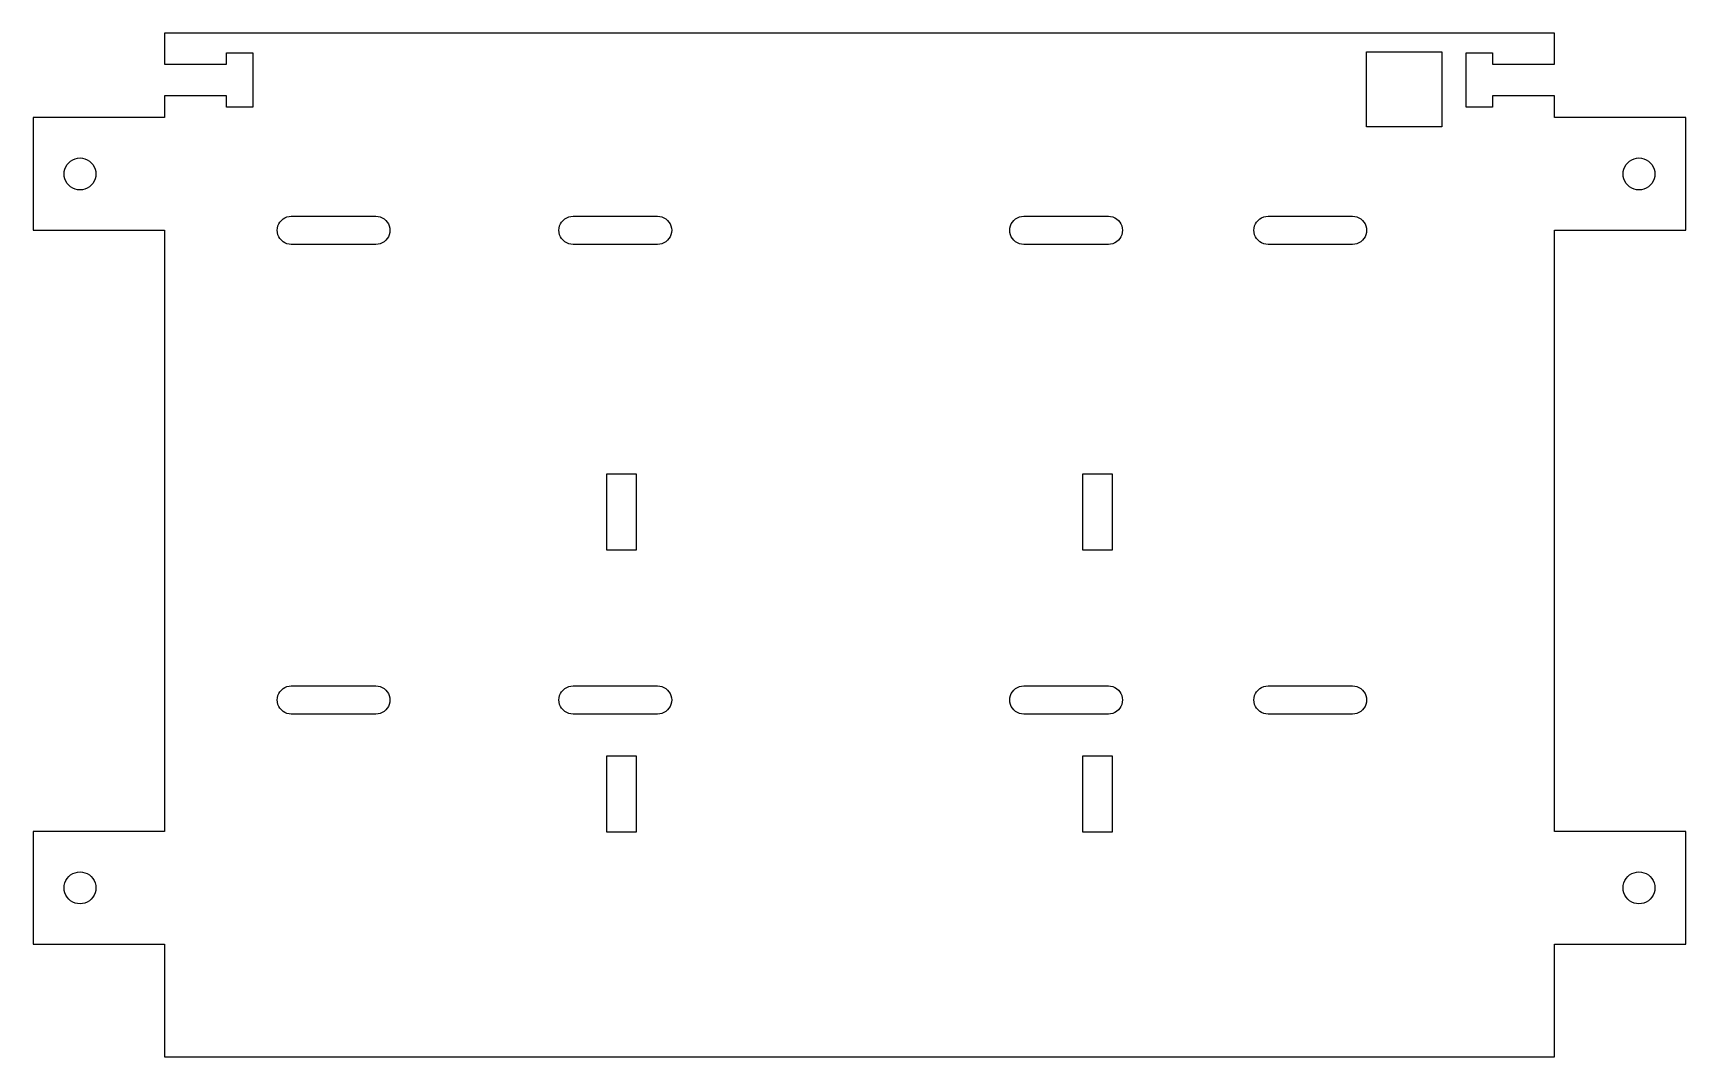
# Model space of a CAD drawing. Header units: metres. Extents: x 0 to 176, y 0 to 109.
import ezdxf

# ---------------------------------------------------------------- set-up
doc = ezdxf.new("R2010")
doc.units = ezdxf.units.M

msp = doc.modelspace()

# ---------------------------------------------------------------- linework, layer by layer
for p, q in [((162, 109), (14, 109)), ((14, 109), (14, 105.7)), ((162, 105.7), (162, 109)), ((14, 105.7), (20.6, 105.7)), ((20.6, 105.7), (20.6, 106.9)), ((20.6, 106.9), (23.4, 106.9)), ((23.4, 106.9), (23.4, 101.1)), ((142, 99), (142, 107)), ((142, 107), (150, 107)), ((150, 107), (150, 99)), ((152.6, 101.1), (152.6, 106.9)), ((152.6, 106.9), (155.4, 106.9)), ((155.4, 106.9), (155.4, 105.7)), ((155.4, 105.7), (162, 105.7)), ((20.6, 102.3), (14, 102.3)), ((14, 102.3), (14, 100)), ((20.6, 101.1), (20.6, 102.3)), ((162, 102.3), (155.4, 102.3)), ((155.4, 102.3), (155.4, 101.1)), ((162, 100), (162, 102.3)), ((23.4, 101.1), (20.6, 101.1)), ((155.4, 101.1), (152.6, 101.1)), ((14, 100), (0, 100)), ((0, 100), (0, 88)), ((150, 99), (142, 99)), ((176, 100), (162, 100)), ((176, 88), (176, 100)), ((3.62468, 94.9992), (3.79793, 95.2021)), ((3.79793, 95.2021), (4.00078, 95.3753)), ((4.00078, 95.3753), (4.22823, 95.5147)), ((4.22823, 95.5147), (4.47469, 95.6168)), ((4.47469, 95.6168), (4.73407, 95.6791)), ((4.73407, 95.6791), (5, 95.7)), ((5, 95.7), (5.26595, 95.6791)), ((5.26595, 95.6791), (5.52533, 95.6168)), ((5.52533, 95.6168), (5.77179, 95.5147)), ((5.77179, 95.5147), (5.99924, 95.3753)), ((5.99924, 95.3753), (6.20209, 95.2021)), ((6.20209, 95.2021), (6.37534, 94.9992)), ((169.625, 94.9992), (169.798, 95.2021)), ((169.798, 95.2021), (170.001, 95.3753)), ((170.001, 95.3753), (170.228, 95.5147)), ((170.228, 95.5147), (170.475, 95.6168)), ((170.475, 95.6168), (170.734, 95.6791)), ((170.734, 95.6791), (171, 95.7)), ((171, 95.7), (171.266, 95.6791)), ((171.266, 95.6791), (171.525, 95.6168)), ((171.525, 95.6168), (171.772, 95.5147)), ((171.772, 95.5147), (171.999, 95.3753)), ((171.999, 95.3753), (172.202, 95.2021)), ((172.202, 95.2021), (172.375, 94.9992)), ((3.3, 94), (3.32094, 94.2659)), ((3.32094, 93.7341), (3.3, 94)), ((3.32094, 94.2659), (3.38321, 94.5253)), ((3.38321, 93.4747), (3.32094, 93.7341)), ((3.38321, 94.5253), (3.48529, 94.7718)), ((3.48529, 93.2282), (3.38321, 93.4747)), ((3.48529, 94.7718), (3.62468, 94.9992)), ((6.37534, 94.9992), (6.51472, 94.7718)), ((6.51472, 94.7718), (6.61681, 94.5253)), ((6.61681, 93.4747), (6.51472, 93.2282)), ((6.61681, 94.5253), (6.67908, 94.2659)), ((6.67908, 93.7341), (6.61681, 93.4747)), ((6.67908, 94.2659), (6.70001, 94)), ((6.70001, 94), (6.67908, 93.7341)), ((169.3, 94), (169.321, 94.2659)), ((169.321, 93.7341), (169.3, 94)), ((169.321, 94.2659), (169.383, 94.5253)), ((169.383, 93.4747), (169.321, 93.7341)), ((169.383, 94.5253), (169.485, 94.7718)), ((169.485, 93.2282), (169.383, 93.4747)), ((169.485, 94.7718), (169.625, 94.9992)), ((172.375, 94.9992), (172.515, 94.7718)), ((172.515, 94.7718), (172.617, 94.5253)), ((172.617, 93.4747), (172.515, 93.2282)), ((172.617, 94.5253), (172.679, 94.2659)), ((172.679, 93.7341), (172.617, 93.4747)), ((172.679, 94.2659), (172.7, 94)), ((172.7, 94), (172.679, 93.7341)), ((3.62468, 93.0008), (3.48529, 93.2282)), ((3.79793, 92.7979), (3.62468, 93.0008)), ((4.00078, 92.6247), (3.79793, 92.7979)), ((4.22823, 92.4853), (4.00078, 92.6247)), ((4.47469, 92.3832), (4.22823, 92.4853)), ((4.73407, 92.3209), (4.47469, 92.3832)), ((5, 92.3), (4.73407, 92.3209)), ((5.26595, 92.3209), (5, 92.3)), ((5.52533, 92.3832), (5.26595, 92.3209)), ((5.77179, 92.4853), (5.52533, 92.3832)), ((5.99924, 92.6247), (5.77179, 92.4853)), ((6.20209, 92.7979), (5.99924, 92.6247)), ((6.37534, 93.0008), (6.20209, 92.7979)), ((6.51472, 93.2282), (6.37534, 93.0008)), ((169.625, 93.0008), (169.485, 93.2282)), ((169.798, 92.7979), (169.625, 93.0008)), ((170.001, 92.6247), (169.798, 92.7979)), ((170.228, 92.4853), (170.001, 92.6247)), ((170.475, 92.3832), (170.228, 92.4853)), ((170.734, 92.3209), (170.475, 92.3832)), ((171, 92.3), (170.734, 92.3209)), ((171.266, 92.3209), (171, 92.3)), ((171.525, 92.3832), (171.266, 92.3209)), ((171.772, 92.4853), (171.525, 92.3832)), ((171.999, 92.6247), (171.772, 92.4853)), ((172.202, 92.7979), (171.999, 92.6247)), ((172.375, 93.0008), (172.202, 92.7979)), ((172.515, 93.2282), (172.375, 93.0008)), ((0, 88), (14, 88)), ((14, 88), (14, 24)), ((26, 88), (26.0185, 88.2346)), ((26.0185, 87.7654), (26, 88)), ((26.0185, 88.2346), (26.0734, 88.4635)), ((26.0734, 88.4635), (26.1635, 88.681)), ((26.1635, 88.681), (26.2865, 88.8817)), ((26.2865, 88.8817), (26.4393, 89.0607)), ((26.4393, 89.0607), (26.6183, 89.2135)), ((26.6183, 89.2135), (26.819, 89.3365)), ((26.819, 89.3365), (27.0365, 89.4266)), ((27.0365, 89.4266), (27.2654, 89.4815)), ((27.2654, 89.4815), (27.5, 89.5)), ((27.5, 89.5), (36.5, 89.5)), ((36.5, 89.5), (36.7346, 89.4815)), ((36.7346, 89.4815), (36.9635, 89.4266)), ((36.9635, 89.4266), (37.181, 89.3365)), ((37.181, 89.3365), (37.3817, 89.2135)), ((37.3817, 89.2135), (37.5607, 89.0607)), ((37.5607, 89.0607), (37.7135, 88.8817)), ((37.7135, 88.8817), (37.8365, 88.681)), ((37.8365, 88.681), (37.9266, 88.4635)), ((37.9266, 88.4635), (37.9815, 88.2346)), ((37.9815, 88.2346), (38, 88)), ((38, 88), (37.9815, 87.7654)), ((56, 88), (56.0185, 88.2346)), ((56.0185, 87.7654), (56, 88)), ((56.0185, 88.2346), (56.0734, 88.4635)), ((56.0734, 88.4635), (56.1635, 88.681)), ((56.1635, 88.681), (56.2865, 88.8817)), ((56.2865, 88.8817), (56.4393, 89.0607)), ((56.4393, 89.0607), (56.6183, 89.2135)), ((56.6183, 89.2135), (56.819, 89.3365)), ((56.819, 89.3365), (57.0365, 89.4266)), ((57.0365, 89.4266), (57.2654, 89.4815)), ((57.2654, 89.4815), (57.5, 89.5)), ((57.5, 89.5), (66.5, 89.5)), ((66.5, 89.5), (66.7346, 89.4815)), ((66.7346, 89.4815), (66.9635, 89.4266)), ((66.9635, 89.4266), (67.181, 89.3365)), ((67.181, 89.3365), (67.3817, 89.2135)), ((67.3817, 89.2135), (67.5607, 89.0607)), ((67.5607, 89.0607), (67.7135, 88.8817)), ((67.7135, 88.8817), (67.8365, 88.681)), ((67.8365, 88.681), (67.9266, 88.4635)), ((67.9266, 88.4635), (67.9815, 88.2346)), ((67.9815, 88.2346), (68, 88)), ((68, 88), (67.9815, 87.7654)), ((104, 88), (104.018, 88.2346)), ((104.018, 87.7654), (104, 88)), ((104.018, 88.2346), (104.073, 88.4635)), ((104.073, 88.4635), (104.163, 88.681)), ((104.163, 88.681), (104.286, 88.8817)), ((104.286, 88.8817), (104.439, 89.0607)), ((104.439, 89.0607), (104.618, 89.2135)), ((104.618, 89.2135), (104.819, 89.3365)), ((104.819, 89.3365), (105.036, 89.4266)), ((105.036, 89.4266), (105.265, 89.4815)), ((105.265, 89.4815), (105.5, 89.5)), ((105.5, 89.5), (114.5, 89.5)), ((114.5, 89.5), (114.735, 89.4815)), ((114.735, 89.4815), (114.964, 89.4266)), ((114.964, 89.4266), (115.181, 89.3365)), ((115.181, 89.3365), (115.382, 89.2135)), ((115.382, 89.2135), (115.561, 89.0607)), ((115.561, 89.0607), (115.714, 88.8817)), ((115.714, 88.8817), (115.837, 88.681)), ((115.837, 88.681), (115.927, 88.4635)), ((115.927, 88.4635), (115.982, 88.2346)), ((115.982, 88.2346), (116, 88)), ((116, 88), (115.982, 87.7654)), ((130, 88), (130.018, 88.2346)), ((130.018, 87.7654), (130, 88)), ((130.018, 88.2346), (130.073, 88.4635)), ((130.073, 88.4635), (130.163, 88.681)), ((130.163, 88.681), (130.286, 88.8817)), ((130.286, 88.8817), (130.439, 89.0607)), ((130.439, 89.0607), (130.618, 89.2135)), ((130.618, 89.2135), (130.819, 89.3365)), ((130.819, 89.3365), (131.036, 89.4266)), ((131.036, 89.4266), (131.265, 89.4815)), ((131.265, 89.4815), (131.5, 89.5)), ((131.5, 89.5), (140.5, 89.5)), ((140.5, 89.5), (140.735, 89.4815)), ((140.735, 89.4815), (140.964, 89.4266)), ((140.964, 89.4266), (141.181, 89.3365)), ((141.181, 89.3365), (141.382, 89.2135)), ((141.382, 89.2135), (141.561, 89.0607)), ((141.561, 89.0607), (141.714, 88.8817)), ((141.714, 88.8817), (141.837, 88.681)), ((141.837, 88.681), (141.927, 88.4635)), ((141.927, 88.4635), (141.982, 88.2346)), ((141.982, 88.2346), (142, 88)), ((142, 88), (141.982, 87.7654)), ((162, 24), (162, 88)), ((162, 88), (176, 88)), ((26.0734, 87.5365), (26.0185, 87.7654)), ((26.1635, 87.319), (26.0734, 87.5365)), ((26.2865, 87.1183), (26.1635, 87.319)), ((26.4393, 86.9393), (26.2865, 87.1183)), ((26.6183, 86.7865), (26.4393, 86.9393)), ((26.819, 86.6635), (26.6183, 86.7865)), ((27.0365, 86.5734), (26.819, 86.6635)), ((27.2654, 86.5185), (27.0365, 86.5734)), ((27.5, 86.5), (27.2654, 86.5185)), ((36.5, 86.5), (27.5, 86.5)), ((36.7346, 86.5185), (36.5, 86.5)), ((36.9635, 86.5734), (36.7346, 86.5185)), ((37.181, 86.6635), (36.9635, 86.5734)), ((37.3817, 86.7865), (37.181, 86.6635)), ((37.5607, 86.9393), (37.3817, 86.7865)), ((37.7135, 87.1183), (37.5607, 86.9393)), ((37.8365, 87.319), (37.7135, 87.1183)), ((37.9266, 87.5365), (37.8365, 87.319)), ((37.9815, 87.7654), (37.9266, 87.5365)), ((56.0734, 87.5365), (56.0185, 87.7654)), ((56.1635, 87.319), (56.0734, 87.5365)), ((56.2865, 87.1183), (56.1635, 87.319)), ((56.4393, 86.9393), (56.2865, 87.1183)), ((56.6183, 86.7865), (56.4393, 86.9393)), ((56.819, 86.6635), (56.6183, 86.7865)), ((57.0365, 86.5734), (56.819, 86.6635)), ((57.2654, 86.5185), (57.0365, 86.5734)), ((57.5, 86.5), (57.2654, 86.5185)), ((66.5, 86.5), (57.5, 86.5)), ((66.7346, 86.5185), (66.5, 86.5)), ((66.9635, 86.5734), (66.7346, 86.5185)), ((67.181, 86.6635), (66.9635, 86.5734)), ((67.3817, 86.7865), (67.181, 86.6635)), ((67.5607, 86.9393), (67.3817, 86.7865)), ((67.7135, 87.1183), (67.5607, 86.9393)), ((67.8365, 87.319), (67.7135, 87.1183)), ((67.9266, 87.5365), (67.8365, 87.319)), ((67.9815, 87.7654), (67.9266, 87.5365)), ((104.073, 87.5365), (104.018, 87.7654)), ((104.163, 87.319), (104.073, 87.5365)), ((104.286, 87.1183), (104.163, 87.319)), ((104.439, 86.9393), (104.286, 87.1183)), ((104.618, 86.7865), (104.439, 86.9393)), ((104.819, 86.6635), (104.618, 86.7865)), ((105.036, 86.5734), (104.819, 86.6635)), ((105.265, 86.5185), (105.036, 86.5734)), ((105.5, 86.5), (105.265, 86.5185)), ((114.5, 86.5), (105.5, 86.5)), ((114.735, 86.5185), (114.5, 86.5)), ((114.964, 86.5734), (114.735, 86.5185)), ((115.181, 86.6635), (114.964, 86.5734)), ((115.382, 86.7865), (115.181, 86.6635)), ((115.561, 86.9393), (115.382, 86.7865)), ((115.714, 87.1183), (115.561, 86.9393)), ((115.837, 87.319), (115.714, 87.1183)), ((115.927, 87.5365), (115.837, 87.319)), ((115.982, 87.7654), (115.927, 87.5365)), ((130.073, 87.5365), (130.018, 87.7654)), ((130.163, 87.319), (130.073, 87.5365)), ((130.286, 87.1183), (130.163, 87.319)), ((130.439, 86.9393), (130.286, 87.1183)), ((130.618, 86.7865), (130.439, 86.9393)), ((130.819, 86.6635), (130.618, 86.7865)), ((131.036, 86.5734), (130.819, 86.6635)), ((131.265, 86.5185), (131.036, 86.5734)), ((131.5, 86.5), (131.265, 86.5185)), ((140.5, 86.5), (131.5, 86.5)), ((140.735, 86.5185), (140.5, 86.5)), ((140.964, 86.5734), (140.735, 86.5185)), ((141.181, 86.6635), (140.964, 86.5734)), ((141.382, 86.7865), (141.181, 86.6635)), ((141.561, 86.9393), (141.382, 86.7865)), ((141.714, 87.1183), (141.561, 86.9393)), ((141.837, 87.319), (141.714, 87.1183)), ((141.927, 87.5365), (141.837, 87.319)), ((141.982, 87.7654), (141.927, 87.5365)), ((61.1067, 53.94), (61.1067, 62.06)), ((61.1067, 62.06), (64.2267, 62.06)), ((64.2267, 62.06), (64.2267, 53.94)), ((111.773, 53.94), (111.773, 62.06)), ((111.773, 62.06), (114.893, 62.06)), ((114.893, 62.06), (114.893, 53.94)), ((64.2267, 53.94), (61.1067, 53.94)), ((114.893, 53.94), (111.773, 53.94)), ((26.1635, 38.681), (26.2865, 38.8817)), ((26.2865, 38.8817), (26.4393, 39.0607)), ((26.4393, 39.0607), (26.6183, 39.2135)), ((26.6183, 39.2135), (26.819, 39.3365)), ((26.819, 39.3365), (27.0365, 39.4266)), ((27.0365, 39.4266), (27.2654, 39.4815)), ((27.2654, 39.4815), (27.5, 39.5)), ((27.5, 39.5), (36.5, 39.5)), ((36.5, 39.5), (36.7346, 39.4815)), ((36.7346, 39.4815), (36.9635, 39.4266)), ((36.9635, 39.4266), (37.181, 39.3365)), ((37.181, 39.3365), (37.3817, 39.2135)), ((37.3817, 39.2135), (37.5607, 39.0607)), ((37.5607, 39.0607), (37.7135, 38.8817)), ((37.7135, 38.8817), (37.8365, 38.681)), ((56.1635, 38.681), (56.2865, 38.8817)), ((56.2865, 38.8817), (56.4393, 39.0607)), ((56.4393, 39.0607), (56.6183, 39.2135)), ((56.6183, 39.2135), (56.819, 39.3365)), ((56.819, 39.3365), (57.0365, 39.4266)), ((57.0365, 39.4266), (57.2654, 39.4815)), ((57.2654, 39.4815), (57.5, 39.5)), ((57.5, 39.5), (66.5, 39.5)), ((66.5, 39.5), (66.7346, 39.4815)), ((66.7346, 39.4815), (66.9635, 39.4266)), ((66.9635, 39.4266), (67.181, 39.3365)), ((67.181, 39.3365), (67.3817, 39.2135)), ((67.3817, 39.2135), (67.5607, 39.0607)), ((67.5607, 39.0607), (67.7135, 38.8817)), ((67.7135, 38.8817), (67.8365, 38.681)), ((104.163, 38.681), (104.286, 38.8817)), ((104.286, 38.8817), (104.439, 39.0607)), ((104.439, 39.0607), (104.618, 39.2135)), ((104.618, 39.2135), (104.819, 39.3365)), ((104.819, 39.3365), (105.036, 39.4266)), ((105.036, 39.4266), (105.265, 39.4815)), ((105.265, 39.4815), (105.5, 39.5)), ((105.5, 39.5), (114.5, 39.5)), ((114.5, 39.5), (114.735, 39.4815)), ((114.735, 39.4815), (114.964, 39.4266)), ((114.964, 39.4266), (115.181, 39.3365)), ((115.181, 39.3365), (115.382, 39.2135)), ((115.382, 39.2135), (115.561, 39.0607)), ((115.561, 39.0607), (115.714, 38.8817)), ((115.714, 38.8817), (115.837, 38.681)), ((130.163, 38.681), (130.286, 38.8817)), ((130.286, 38.8817), (130.439, 39.0607)), ((130.439, 39.0607), (130.618, 39.2135)), ((130.618, 39.2135), (130.819, 39.3365)), ((130.819, 39.3365), (131.036, 39.4266)), ((131.036, 39.4266), (131.265, 39.4815)), ((131.265, 39.4815), (131.5, 39.5)), ((131.5, 39.5), (140.5, 39.5)), ((140.5, 39.5), (140.735, 39.4815)), ((140.735, 39.4815), (140.964, 39.4266)), ((140.964, 39.4266), (141.181, 39.3365)), ((141.181, 39.3365), (141.382, 39.2135)), ((141.382, 39.2135), (141.561, 39.0607)), ((141.561, 39.0607), (141.714, 38.8817)), ((141.714, 38.8817), (141.837, 38.681)), ((26, 38), (26.0185, 38.2346)), ((26.0185, 37.7654), (26, 38)), ((26.0185, 38.2346), (26.0734, 38.4635)), ((26.0734, 37.5365), (26.0185, 37.7654)), ((26.0734, 38.4635), (26.1635, 38.681)), ((26.1635, 37.319), (26.0734, 37.5365)), ((26.2865, 37.1183), (26.1635, 37.319)), ((26.4393, 36.9393), (26.2865, 37.1183)), ((37.7135, 37.1183), (37.5607, 36.9393)), ((37.8365, 37.319), (37.7135, 37.1183)), ((37.8365, 38.681), (37.9266, 38.4635)), ((37.9266, 37.5365), (37.8365, 37.319)), ((37.9266, 38.4635), (37.9815, 38.2346)), ((37.9815, 37.7654), (37.9266, 37.5365)), ((37.9815, 38.2346), (38, 38)), ((38, 38), (37.9815, 37.7654)), ((56, 38), (56.0185, 38.2346)), ((56.0185, 37.7654), (56, 38)), ((56.0185, 38.2346), (56.0734, 38.4635)), ((56.0734, 37.5365), (56.0185, 37.7654)), ((56.0734, 38.4635), (56.1635, 38.681)), ((56.1635, 37.319), (56.0734, 37.5365)), ((56.2865, 37.1183), (56.1635, 37.319)), ((56.4393, 36.9393), (56.2865, 37.1183)), ((67.7135, 37.1183), (67.5607, 36.9393)), ((67.8365, 37.319), (67.7135, 37.1183)), ((67.8365, 38.681), (67.9266, 38.4635)), ((67.9266, 37.5365), (67.8365, 37.319)), ((67.9266, 38.4635), (67.9815, 38.2346)), ((67.9815, 37.7654), (67.9266, 37.5365)), ((67.9815, 38.2346), (68, 38)), ((68, 38), (67.9815, 37.7654)), ((104, 38), (104.018, 38.2346)), ((104.018, 37.7654), (104, 38)), ((104.018, 38.2346), (104.073, 38.4635)), ((104.073, 37.5365), (104.018, 37.7654)), ((104.073, 38.4635), (104.163, 38.681)), ((104.163, 37.319), (104.073, 37.5365)), ((104.286, 37.1183), (104.163, 37.319)), ((104.439, 36.9393), (104.286, 37.1183)), ((115.714, 37.1183), (115.561, 36.9393)), ((115.837, 37.319), (115.714, 37.1183)), ((115.837, 38.681), (115.927, 38.4635)), ((115.927, 37.5365), (115.837, 37.319)), ((115.927, 38.4635), (115.982, 38.2346)), ((115.982, 37.7654), (115.927, 37.5365)), ((115.982, 38.2346), (116, 38)), ((116, 38), (115.982, 37.7654)), ((130, 38), (130.018, 38.2346)), ((130.018, 37.7654), (130, 38)), ((130.018, 38.2346), (130.073, 38.4635)), ((130.073, 37.5365), (130.018, 37.7654)), ((130.073, 38.4635), (130.163, 38.681)), ((130.163, 37.319), (130.073, 37.5365)), ((130.286, 37.1183), (130.163, 37.319)), ((130.439, 36.9393), (130.286, 37.1183)), ((141.714, 37.1183), (141.561, 36.9393)), ((141.837, 37.319), (141.714, 37.1183)), ((141.837, 38.681), (141.927, 38.4635)), ((141.927, 37.5365), (141.837, 37.319)), ((141.927, 38.4635), (141.982, 38.2346)), ((141.982, 37.7654), (141.927, 37.5365)), ((141.982, 38.2346), (142, 38)), ((142, 38), (141.982, 37.7654)), ((26.6183, 36.7865), (26.4393, 36.9393)), ((26.819, 36.6635), (26.6183, 36.7865)), ((27.0365, 36.5734), (26.819, 36.6635)), ((27.2654, 36.5185), (27.0365, 36.5734)), ((27.5, 36.5), (27.2654, 36.5185)), ((36.5, 36.5), (27.5, 36.5)), ((36.7346, 36.5185), (36.5, 36.5)), ((36.9635, 36.5734), (36.7346, 36.5185)), ((37.181, 36.6635), (36.9635, 36.5734)), ((37.3817, 36.7865), (37.181, 36.6635)), ((37.5607, 36.9393), (37.3817, 36.7865)), ((56.6183, 36.7865), (56.4393, 36.9393)), ((56.819, 36.6635), (56.6183, 36.7865)), ((57.0365, 36.5734), (56.819, 36.6635)), ((57.2654, 36.5185), (57.0365, 36.5734)), ((57.5, 36.5), (57.2654, 36.5185)), ((66.5, 36.5), (57.5, 36.5)), ((66.7346, 36.5185), (66.5, 36.5)), ((66.9635, 36.5734), (66.7346, 36.5185)), ((67.181, 36.6635), (66.9635, 36.5734)), ((67.3817, 36.7865), (67.181, 36.6635)), ((67.5607, 36.9393), (67.3817, 36.7865)), ((104.618, 36.7865), (104.439, 36.9393)), ((104.819, 36.6635), (104.618, 36.7865)), ((105.036, 36.5734), (104.819, 36.6635)), ((105.265, 36.5185), (105.036, 36.5734)), ((105.5, 36.5), (105.265, 36.5185)), ((114.5, 36.5), (105.5, 36.5)), ((114.735, 36.5185), (114.5, 36.5)), ((114.964, 36.5734), (114.735, 36.5185)), ((115.181, 36.6635), (114.964, 36.5734)), ((115.382, 36.7865), (115.181, 36.6635)), ((115.561, 36.9393), (115.382, 36.7865)), ((130.618, 36.7865), (130.439, 36.9393)), ((130.819, 36.6635), (130.618, 36.7865)), ((131.036, 36.5734), (130.819, 36.6635)), ((131.265, 36.5185), (131.036, 36.5734)), ((131.5, 36.5), (131.265, 36.5185)), ((140.5, 36.5), (131.5, 36.5)), ((140.735, 36.5185), (140.5, 36.5)), ((140.964, 36.5734), (140.735, 36.5185)), ((141.181, 36.6635), (140.964, 36.5734)), ((141.382, 36.7865), (141.181, 36.6635)), ((141.561, 36.9393), (141.382, 36.7865)), ((61.1067, 23.94), (61.1067, 32.06)), ((61.1067, 32.06), (64.2267, 32.06)), ((64.2267, 32.06), (64.2267, 23.94)), ((111.773, 23.94), (111.773, 32.06)), ((111.773, 32.06), (114.893, 32.06)), ((114.893, 32.06), (114.893, 23.94)), ((14, 24), (0, 24)), ((0, 24), (0, 12)), ((64.2267, 23.94), (61.1067, 23.94)), ((114.893, 23.94), (111.773, 23.94)), ((176, 24), (162, 24)), ((176, 12), (176, 24)), ((3.79793, 19.2021), (4.00078, 19.3753)), ((4.00078, 19.3753), (4.22823, 19.5147)), ((4.22823, 19.5147), (4.47469, 19.6168)), ((4.47469, 19.6168), (4.73407, 19.6791)), ((4.73407, 19.6791), (5, 19.7)), ((5, 19.7), (5.26595, 19.6791)), ((5.26595, 19.6791), (5.52533, 19.6168)), ((5.52533, 19.6168), (5.77179, 19.5147)), ((5.77179, 19.5147), (5.99924, 19.3753)), ((5.99924, 19.3753), (6.20209, 19.2021)), ((169.798, 19.2021), (170.001, 19.3753)), ((170.001, 19.3753), (170.228, 19.5147)), ((170.228, 19.5147), (170.475, 19.6168)), ((170.475, 19.6168), (170.734, 19.6791)), ((170.734, 19.6791), (171, 19.7)), ((171, 19.7), (171.266, 19.6791)), ((171.266, 19.6791), (171.525, 19.6168)), ((171.525, 19.6168), (171.772, 19.5147)), ((171.772, 19.5147), (171.999, 19.3753)), ((171.999, 19.3753), (172.202, 19.2021)), ((3.3, 18), (3.32094, 18.2659)), ((3.32094, 17.7341), (3.3, 18)), ((3.32094, 18.2659), (3.38321, 18.5253)), ((3.38321, 17.4747), (3.32094, 17.7341)), ((3.38321, 18.5253), (3.48529, 18.7718)), ((3.48529, 18.7718), (3.62468, 18.9992)), ((3.62468, 18.9992), (3.79793, 19.2021)), ((6.20209, 19.2021), (6.37534, 18.9992)), ((6.37534, 18.9992), (6.51472, 18.7718)), ((6.51472, 18.7718), (6.61681, 18.5253)), ((6.61681, 18.5253), (6.67908, 18.2659)), ((6.67908, 17.7341), (6.61681, 17.4747)), ((6.67908, 18.2659), (6.70001, 18)), ((6.70001, 18), (6.67908, 17.7341)), ((169.3, 18), (169.321, 18.2659)), ((169.321, 17.7341), (169.3, 18)), ((169.321, 18.2659), (169.383, 18.5253)), ((169.383, 17.4747), (169.321, 17.7341)), ((169.383, 18.5253), (169.485, 18.7718)), ((169.485, 18.7718), (169.625, 18.9992)), ((169.625, 18.9992), (169.798, 19.2021)), ((172.202, 19.2021), (172.375, 18.9992)), ((172.375, 18.9992), (172.515, 18.7718)), ((172.515, 18.7718), (172.617, 18.5253)), ((172.617, 18.5253), (172.679, 18.2659)), ((172.679, 17.7341), (172.617, 17.4747)), ((172.679, 18.2659), (172.7, 18)), ((172.7, 18), (172.679, 17.7341)), ((3.48529, 17.2282), (3.38321, 17.4747)), ((3.62468, 17.0008), (3.48529, 17.2282)), ((3.79793, 16.7979), (3.62468, 17.0008)), ((4.00078, 16.6247), (3.79793, 16.7979)), ((4.22823, 16.4853), (4.00078, 16.6247)), ((4.47469, 16.3832), (4.22823, 16.4853)), ((4.73407, 16.3209), (4.47469, 16.3832)), ((5, 16.3), (4.73407, 16.3209)), ((5.26595, 16.3209), (5, 16.3)), ((5.52533, 16.3832), (5.26595, 16.3209)), ((5.77179, 16.4853), (5.52533, 16.3832)), ((5.99924, 16.6247), (5.77179, 16.4853)), ((6.20209, 16.7979), (5.99924, 16.6247)), ((6.37534, 17.0008), (6.20209, 16.7979)), ((6.51472, 17.2282), (6.37534, 17.0008)), ((6.61681, 17.4747), (6.51472, 17.2282)), ((169.485, 17.2282), (169.383, 17.4747)), ((169.625, 17.0008), (169.485, 17.2282)), ((169.798, 16.7979), (169.625, 17.0008)), ((170.001, 16.6247), (169.798, 16.7979)), ((170.228, 16.4853), (170.001, 16.6247)), ((170.475, 16.3832), (170.228, 16.4853)), ((170.734, 16.3209), (170.475, 16.3832)), ((171, 16.3), (170.734, 16.3209)), ((171.266, 16.3209), (171, 16.3)), ((171.525, 16.3832), (171.266, 16.3209)), ((171.772, 16.4853), (171.525, 16.3832)), ((171.999, 16.6247), (171.772, 16.4853)), ((172.202, 16.7979), (171.999, 16.6247)), ((172.375, 17.0008), (172.202, 16.7979)), ((172.515, 17.2282), (172.375, 17.0008)), ((172.617, 17.4747), (172.515, 17.2282)), ((0, 12), (14, 12)), ((14, 12), (14, 0)), ((162, 12), (176, 12)), ((162, 0), (162, 12)), ((14, 0), (162, 0))]:
    msp.add_line(p, q)

doc.saveas('drawing.dxf')
